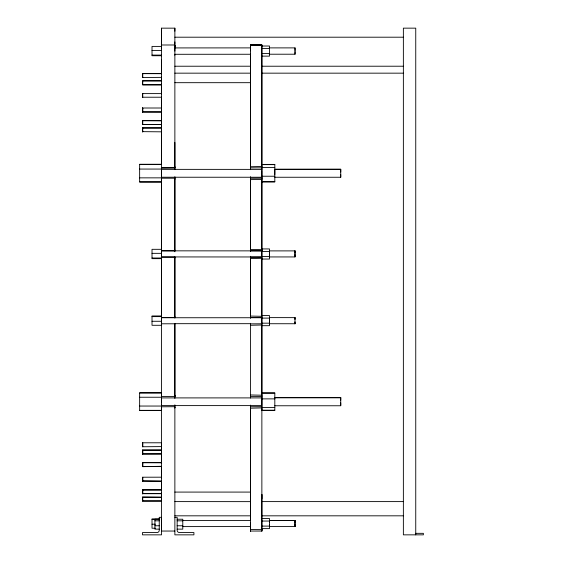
<?xml version="1.0" encoding="UTF-8"?>
<svg xmlns="http://www.w3.org/2000/svg" width="563" height="563" viewBox="0 0 563 563"><rect width="100%" height="100%" fill="white"/><g stroke="black" fill="none" stroke-linecap="round" stroke-linejoin="round"><path stroke-width="0.84" d="M142.664 131.651L161.539 131.826L161.525 131.404M142.664 128.026L161.532 128.026M142.664 110.89L142.664 111.953L161.539 111.981L161.539 110.855M142.657 109.039L142.664 108.005L161.539 108.005L161.539 109.637M142.664 81.248L142.664 80.833L161.532 80.84L161.539 81.262L161.532 80.84L142.664 80.847L142.664 84.816L161.532 84.823L161.539 83.69M161.525 77.356L142.664 77.511L142.664 76.779M142.664 74.33L142.664 73.647L161.539 73.683M161.553 500.549L161.553 501.049L142.664 501.042L142.664 497.08L161.553 497.34M161.567 477.635L161.567 477.192L142.664 477.213L142.664 481.175L161.518 481.182M161.278 466.305L142.664 466.636L142.664 465.172M142.664 464.116L142.664 462.659L161.616 462.659L161.616 463.258M142.664 450.189L142.664 453.933L142.664 453.222M142.664 446.283L142.664 446.755L161.525 446.593M142.664 445.762L142.664 443.778M142.664 443.257L142.664 442.785L161.511 442.785M142.664 127.871L142.664 131.826L142.664 127.885L161.546 127.885M142.664 124.55L142.664 120.581L161.539 120.742M142.664 73.57L142.664 77.539L142.664 73.57L161.539 73.57M142.664 500.781L142.664 500.204M142.664 497.917L142.664 497.34M142.664 481.02L142.664 477.347M161.518 462.723L142.664 462.659L142.664 466.621L161.518 466.544M142.664 450.062L142.664 454.031L142.664 450.062L161.511 450.062M142.664 446.748L142.664 442.814M142.664 480.837L161.567 481.168M142.664 477.508L142.664 477.614M142.664 450.843L142.664 450.133L161.539 450.104M174.868 169.66L174.868 28.157L161.539 28.157L161.539 41.979M161.278 463.089L161.278 462.983M161.539 45.962L161.539 28.157M161.454 256.932L161.461 250.838L261.865 250.873L261.865 256.967L161.454 256.932L161.454 256.524M161.461 251.598L161.461 250.838M161.532 131.651L161.546 131.179M161.539 73.654L161.539 74.337L161.539 59.643M174.868 531.043L161.539 531.043L161.539 406.789L174.868 406.704L174.868 407.922L174.868 406.704M161.539 401.947L161.539 397.907L261.872 397.9L261.872 405.606L161.539 405.606L161.539 404.255M161.539 395.071L161.539 396.415L174.868 396.415L174.868 395.346M161.539 256.538L161.539 317.476L174.868 317.49L174.868 257.143L161.539 257.129M161.511 170.505L161.511 177.232L261.865 177.254L261.872 170.526M161.539 168.858L161.539 167.549M161.539 164.628L161.539 131.306M161.525 129.152L161.539 123.79M161.532 122.544L161.539 112.136M161.539 108.638L161.539 96.942M161.539 93.944L161.539 85.013M161.539 81.691L161.539 77.145M161.539 47.588L161.539 44.041M161.553 497.572L161.553 497.066M161.595 463.152L161.595 462.927M161.511 454.031L161.426 453.222L161.426 453.926L142.664 453.961L161.511 453.933M161.525 442.947L161.525 443.433M161.539 324.978L161.539 323.795L174.868 323.781L174.868 396.415M161.567 477.515L161.518 477.614M174.868 31.204L174.868 28.15M174.868 396.816L174.868 395.275M174.868 317.49L174.868 316.624M174.868 257.988L174.868 257.544M174.868 250.845L174.868 178.211L161.539 178.204L161.546 250.788L174.868 250.845L174.868 250.085M174.868 179.308L174.868 178.204M174.868 168.78L174.868 142.467M174.868 43.963L174.868 41.915M261.865 406.725L261.865 531.043L250.444 531.043L250.444 406.753L261.865 406.697M250.444 318.032L250.444 316.73M250.444 256.299L250.444 316.068L261.865 316.307L261.865 317.476L250.444 317.49M250.444 251.52L250.444 250.092M250.444 249.437L250.444 178.246L261.865 178.204L261.865 250.845L250.444 250.809L250.444 249.437L261.865 249.641M261.865 48.066L261.865 167.844L250.444 167.901L250.444 166.641M250.444 167.901L250.444 45.012L261.865 45.005L261.865 46.145M250.444 46.18L250.444 45.012L261.865 45.012L261.865 46.419M250.444 527.63L250.444 526.665L250.444 531.043L250.444 526.665L250.444 527.299M250.444 502.217L250.444 520.226M261.865 251.633L261.865 250.873M261.865 324.999L250.444 325.287L250.444 323.852L261.865 323.788L261.865 324.999L261.865 396.415L250.444 396.373L250.444 394.966L261.865 395.205M261.865 316.307L261.865 257.129L250.444 257.164M261.865 178.71L261.865 177.085M261.865 528.706L261.865 531.043L261.865 528.354M269.487 256.066L269.487 256.939L294.991 256.939L294.998 256.341M269.48 251.767L269.487 250.894L294.991 250.894L294.998 251.387M269.487 524.357L269.487 526.574L294.991 526.574L294.991 524.343M269.487 317.616L294.991 317.638L294.991 323.739L269.487 323.725L269.487 318.102L261.865 318.116M269.487 254.765L269.487 256.995L269.487 256.489L261.865 256.496M269.487 526.574L269.487 525.919M274.814 398.294L274.814 397.577L340.735 397.577L340.735 405.761L274.814 405.768M274.814 174.551L274.814 169.315L340.735 169.315L340.735 172.018M274.814 169.28L340.735 169.224L340.735 177.254L274.814 177.254M269.262 54.217L295.026 54.217L295.026 51.634M269.262 47.89L295.026 47.89L295.026 50.473M294.991 526.067L294.991 526.574L294.991 520.451L269.487 520.458L269.487 522.464M294.998 254.37L294.991 256.939L294.991 256.489M294.991 253.463L294.991 250.894L294.991 251.534M294.991 522.696L294.991 520.451L269.487 520.465M294.991 321.818L294.991 323.732L294.991 323.021M294.991 526.574L294.991 525.919M340.735 405.557L340.735 402.869M340.735 400.265L340.735 397.577M142.664 97.223L161.532 97.23M142.664 93.606L161.532 93.613M142.664 497.178L161.539 497.157M142.664 493.603L161.518 493.603M142.664 489.986L161.518 489.986M142.664 500.964L161.539 500.943M161.511 169.716L161.511 169.357L261.872 169.379L261.872 169.737M250.444 47.827L250.444 45.012L261.865 45.068L261.865 47.834M261.865 498.769L261.865 494.476L261.865 528.615L269.487 528.615L269.487 518.502L261.865 518.502M269.487 251.534L269.487 250.873L269.487 252.871M174.868 167.844L161.539 167.915L174.868 167.844L174.868 166.641M142.657 108.18L142.664 109.679M142.657 110.257L142.664 111.981L161.539 111.981M250.444 178.246L250.444 179.491M174.868 44.991L161.539 44.998L161.532 48.805M161.525 46.539L161.539 45.075L161.567 46.63M250.444 408.189L261.865 407.901M250.444 179.639L261.865 179.379M250.444 166.732L261.865 166.493M250.444 258.537L261.865 258.311M174.868 37.2L403.368 37.2M174.621 47.925L250.514 47.89M261.865 48.531L269.487 48.531M152.017 50.431L161.539 50.431M261.865 53.584L269.487 53.584M174.621 54.294L250.514 54.259M152.017 55.097L161.539 55.097M161.539 55.737L152.017 55.737L152.017 46.405L161.539 46.405L161.539 410.575L139.638 410.575L139.638 392.763L161.539 392.763M261.865 56.131L269.487 56.131L269.487 46.018L261.865 46.018L261.865 164.642M174.868 66.23L250.451 66.216M261.872 66.23L403.368 66.216M174.868 73.162L250.451 73.162M261.872 73.162L403.368 73.162M174.868 82.684L250.444 82.684M161.539 84.816L142.664 84.823L142.664 81.185M161.539 120.707L142.664 120.742M142.664 124.395L161.539 124.493L142.664 124.479L142.664 120.707M161.539 164.262L139.638 164.262L139.638 182.074L161.539 182.074M261.957 164.41L274.814 164.41L274.814 181.933L261.957 181.933L261.957 164.628L274.814 164.628M139.638 164.487L161.539 164.487M261.957 167.577L274.814 167.577M139.638 169.062L161.539 169.062M261.957 176.233L274.814 176.233M139.638 177.852L161.539 177.852M261.957 181.701L274.814 181.701M139.638 181.849L161.539 181.849M161.539 249.318L152.017 249.318L152.017 258.649L161.539 258.649M261.865 251.443L269.487 251.443M152.017 253.343L161.539 253.343M152.017 258.009L161.539 258.009M261.865 259.043L269.487 259.043L269.487 248.93L261.865 248.93L261.865 393.481M261.865 315.576L269.487 315.576L269.487 325.688L261.865 325.688M161.539 315.963L152.017 315.963L152.017 325.294L161.539 325.294M152.017 316.61L161.539 316.61M152.017 321.276L161.539 321.276M261.865 323.176L269.487 323.176M174.643 323.683L250.528 323.676M261.957 392.911L274.814 392.911L274.814 410.42L261.957 410.42L261.957 393.136L274.814 393.136M139.638 392.988L161.539 392.988M139.638 397.246L161.539 397.246M274.814 397.816L340.735 397.816M261.957 398.878L274.814 398.878M139.638 406.043L161.539 406.043M261.957 407.521L274.814 407.521M261.957 410.202L274.814 410.202M139.638 410.35L161.539 410.35M142.664 489.873L161.518 489.852M174.868 492.083L250.444 492.083M142.664 493.674L161.525 493.674M174.868 501.605L250.444 501.64L250.444 405.107M261.872 501.605L403.368 501.605M174.868 515.821L250.451 515.821M261.872 515.821L403.368 515.821M174.868 517.334L177.148 517.334L177.148 530.283A2.287 2.287 0 0 0 179.435 532.563L193.911 532.563L193.911 534.85L174.868 534.85L174.868 404.832M159.808 518.889L152.017 518.889L152.017 528.228L155.479 528.228M159.252 519.234L154.931 519.234L154.931 529.136L159.252 529.136M177.148 519.234L182.785 519.234L182.785 529.136L177.148 529.136M152.017 519.536L155.479 519.536M182.475 520.465L250.528 520.458M154.931 520.817L159.252 520.817M177.148 520.817L182.785 520.817M261.865 521.049L269.487 521.049M152.017 524.202L155.479 524.202M154.931 525.772L159.252 525.772M177.148 525.772L182.785 525.772M261.865 526.102L269.487 526.102M182.475 526.602L250.528 526.574M415.48 533.33L423.362 533.33L423.362 534.85L403.368 534.85L403.368 28.15L415.747 28.15L415.747 534.85M261.865 529.649L250.444 529.537L250.444 531.036M174.804 45.04L174.868 47.588M161.539 45.005L161.546 45.765M250.444 45.005L250.444 50.825M174.875 47.229L174.868 45.075L174.868 51.099M295.026 47.89L295.026 54.217M294.998 251.175L294.998 252.871M294.991 255.004L294.991 256.658M294.991 318.102L294.991 317.638L294.991 319.538M294.991 520.465L294.991 524.561M269.48 323.268L269.487 323.725M261.865 167.584L261.865 168.984M261.865 250.007L261.865 250.577M261.865 256.566L261.865 256.967M261.865 323.57L261.865 317.736L161.553 317.743L161.553 323.577M250.444 519.276L250.444 520.374M174.868 54.351L174.868 55.195M161.539 108.546L161.539 108.286M161.525 127.85L161.525 128.28M161.553 500.781L161.553 500.591M142.664 108.553L142.664 108.138M142.664 111.411L142.664 111.953L142.664 108.012L142.664 111.917M142.664 127.85L142.664 128.491M142.664 131.179L142.664 131.833M142.664 462.927L142.664 466.354M142.664 490.457L142.664 489.845L142.664 493.758L142.664 493.132M142.664 480.725L142.664 481.182L142.664 477.213M340.735 174.551L340.735 177.254M294.998 252.506L294.991 255.328M294.991 323.275L294.991 323.739M261.865 181.37L261.865 248.755M261.865 396.338L261.865 398.4M250.444 53.295L250.444 169.66M250.444 176.691L250.444 251.365M250.444 256.637L250.444 318.13M250.444 323.303L250.444 398.076M250.444 522.999L250.444 526.039M174.868 176.691L174.868 251.745M174.868 256.637L174.868 318.13M174.868 323.401L174.868 398.484M161.525 444.988L161.539 453.088M161.511 453.257L161.539 463.11M161.539 466.326L161.504 477.874M161.539 480.725L161.539 490.169M161.532 492.653L161.525 499.909M142.664 442.785L142.664 446.769M142.664 462.659L142.664 466.636M142.664 491.576L142.664 489.81L142.664 493.751L142.664 492.013M142.664 497.08L142.664 501.049M142.664 93.451L142.664 97.427L142.664 93.444M161.539 517.334L159.252 517.334L159.252 530.283A2.287 2.287 0 0 1 156.964 532.563L142.495 532.563L142.495 534.85L161.539 534.85L161.539 517.334"/></g></svg>
